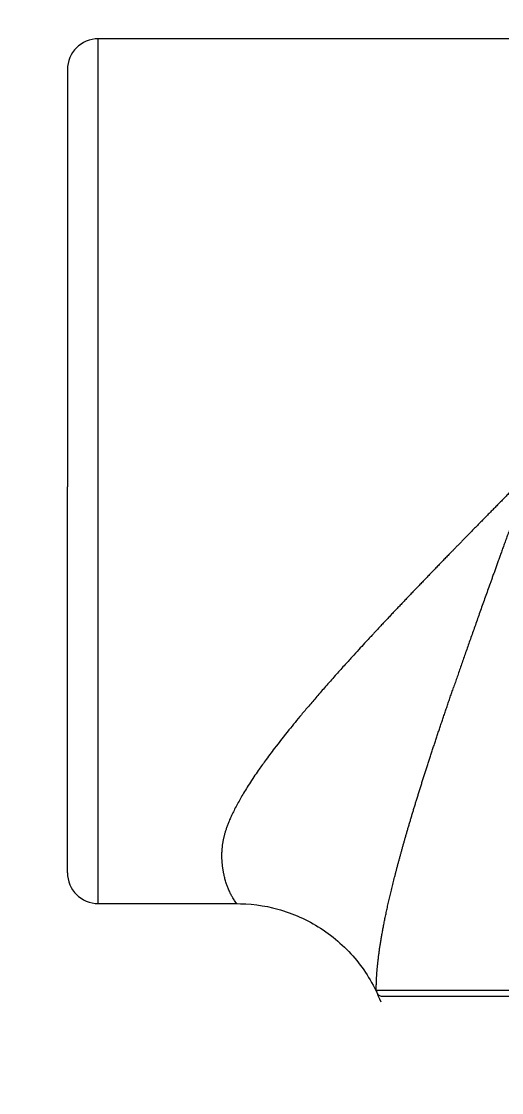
# Model space of a CAD drawing. Extents: x 2474 to 3422, y 0 to 695.
# Drawn here: x 2903.02 to 2918.57, y 485.59 to 520.26 of the extents above; entities that cross this region are included whole.
import ezdxf

# ---------------------------------------------------------------- set-up
doc = ezdxf.new("R2010")
doc.units = 0
doc.header["$LTSCALE"] = 10
doc.header["$MEASUREMENT"] = 0
doc.header["$PDMODE"] = 3
doc.header["$PDSIZE"] = -10
doc.layers.get('0').update_dxf_attribs({"linetype": 'CONTINUOUS'})
doc.layers.get('DEFPOINTS').update_dxf_attribs({"linetype": 'CONTINUOUS'})
doc.layers.add('1', color=7, linetype='CONTINUOUS')
doc.styles.add('Daelim Dimension', font='NanumGothic.ttf')
doc.dimstyles.new('DEFAULT', dxfattribs={"dimscale": 2, "dimtxt": 2, "dimasz": 2, "dimexe": 0, "dimexo": 2, "dimgap": 1, "dimtad": 1, "dimdec": 0, "dimzin": 9, "dimdsep": 46, "dimtxsty": 'Daelim Dimension', "dimcen": 0.5, "dimclrd": 5, "dimclre": 5, "dimclrt": 256, "dimadec": 1, "dimazin": 0, "dimtfac": 1, "dimtdec": 0, "dimtix": 1, "dimtmove": 0, "dimatfit": 3, "dimfxl": 1, "dimtolj": 1, "dimtzin": 1, "dimlwd": 9, "dimlwe": 9, "dimarcsym": 0})

# ---------------------------------------------------------------- blocks, each defined once
blk = doc.blocks.new('*D1')
at = {"color": 5, "lineweight": 9, "ltscale": 0.5, "transparency": 16777216}
for p, q in [((3074.811, 578.704), (2847.911, 578.704)), ((2849.911, 574.704), (2849.911, 277.704)), ((3071.81, 273.704), (2847.911, 273.704))]:
    blk.add_line(p, q, dxfattribs=at)
at = {"color": 5, "ltscale": 0.5, "transparency": 16777216}
for points in [[(2849.244, 574.704), (2850.578, 574.704), (2849.911, 578.704)], [(2849.244, 277.704), (2850.578, 277.704), (2849.911, 273.704)]]:
    blk.add_solid(points, dxfattribs=at)
at = {"layer": 'DEFPOINTS', "color": 0, "ltscale": 0.5, "transparency": 16777216}
for p in [(3078.811, 578.704), (2849.911, 273.704), (3075.81, 273.704)]:
    blk.add_point(p, dxfattribs=at)
at = {"color": 7, "ltscale": 0.5, "transparency": 16777216, "insert": (2842.46, 426.204), "char_height": 10, "attachment_point": 5, "rotation": 90, "style": 'Daelim Dimension'}
blk.add_mtext('\\A1;305', dxfattribs=at)

msp = doc.modelspace()

# ---------------------------------------------------------------- linework, layer by layer
at = {"layer": '1', "color": 7, "linetype": 'Continuous', "lineweight": 18}
for p, q in [((3078.519, 519.704), (2905.51, 519.704)), ((2904.51, 518.704), (2904.51, 505.704)), ((2904.51, 505.704), (2904.51, 505.194)), ((2904.51, 492.704), (2904.51, 505.194)), ((2905.51, 491.704), (2909.997, 491.704)), ((2914.71, 488.704), (2919.51, 488.704))]:
    msp.add_line(p, q, dxfattribs=at)
at = {"layer": '1', "color": 7, "linetype": 'Continuous', "lineweight": 13}
for p, q in [((2905.51, 505.704), (2905.51, 519.704)), ((2905.51, 491.704), (2905.51, 505.704)), ((2909.51, 493.325), (2909.51, 493.374)), ((2914.51, 488.904), (2919.51, 488.904))]:
    msp.add_line(p, q, dxfattribs=at)
at = {"layer": '1', "color": 7, "linetype": 'Continuous', "lineweight": 18}
for centre, radius, start, end in [((2905.51, 518.704), 1, 90, 180), ((2905.51, 492.704), 1, 180, 270), ((2914.71, 488.904), 0.2, 177.6719, 270)]:
    msp.add_arc(centre, radius, start, end, dxfattribs=at)
at = {"layer": '1', "color": 7, "linetype": 'Continuous', "lineweight": 13}
for points, knots in [([(2919.51, 505.704), (2919.491, 505.684), (2919.453, 505.646), (2919.396, 505.588), (2919.339, 505.531), (2919.283, 505.474), (2919.228, 505.417), (2919.172, 505.361), (2919.117, 505.305), (2919.062, 505.249), (2919.008, 505.194), (2918.954, 505.139), (2918.9, 505.084), (2918.847, 505.03), (2918.794, 504.976), (2918.741, 504.923), (2918.689, 504.87), (2918.637, 504.817), (2918.585, 504.764), (2918.534, 504.712), (2918.483, 504.66), (2918.433, 504.609), (2918.383, 504.558), (2918.333, 504.507), (2918.283, 504.457), (2918.234, 504.407), (2918.185, 504.357), (2918.137, 504.308), (2918.089, 504.259), (2918.041, 504.211), (2917.994, 504.162), (2917.947, 504.114), (2917.9, 504.067), (2917.854, 504.02), (2917.808, 503.973), (2917.763, 503.926), (2917.718, 503.88), (2917.673, 503.834), (2917.628, 503.789), (2917.584, 503.744), (2917.54, 503.699), (2917.497, 503.655), (2917.454, 503.611), (2917.411, 503.567), (2917.369, 503.524), (2917.327, 503.481), (2917.285, 503.438), (2917.244, 503.396), (2917.203, 503.354), (2917.162, 503.312), (2917.122, 503.271), (2917.082, 503.23), (2917.042, 503.189), (2917.003, 503.149), (2916.942, 503.086), (2916.86, 503.001), (2916.755, 502.894), (2916.65, 502.786), (2916.546, 502.679), (2916.442, 502.571), (2916.338, 502.464), (2916.234, 502.356), (2916.131, 502.249), (2916.028, 502.141), (2915.924, 502.034), (2915.822, 501.927), (2915.719, 501.82), (2915.617, 501.713), (2915.515, 501.606), (2915.413, 501.499), (2915.311, 501.392), (2915.21, 501.285), (2915.109, 501.178), (2915.008, 501.072), (2914.908, 500.965), (2914.808, 500.859), (2914.708, 500.752), (2914.609, 500.646), (2914.543, 500.575), (2914.51, 500.54)], [0, 0, 0, 0, 0.011197, 0.022326, 0.033387, 0.044381, 0.055306, 0.066164, 0.076954, 0.087677, 0.098332, 0.10892, 0.11944, 0.129893, 0.140278, 0.150596, 0.160847, 0.17103, 0.181146, 0.191195, 0.201177, 0.211091, 0.220939, 0.230719, 0.240433, 0.250079, 0.259659, 0.269171, 0.278617, 0.287995, 0.297307, 0.306552, 0.315731, 0.324842, 0.333887, 0.342865, 0.351777, 0.360621, 0.369399, 0.378111, 0.386756, 0.395334, 0.403846, 0.412292, 0.42067, 0.428983, 0.437229, 0.445408, 0.453521, 0.461568, 0.469548, 0.477462, 0.48531, 0.493091, 0.500806, 0.521644, 0.54248, 0.563314, 0.584146, 0.604975, 0.625802, 0.646625, 0.667445, 0.688261, 0.709074, 0.729884, 0.750689, 0.77149, 0.792287, 0.813079, 0.833867, 0.854651, 0.87543, 0.896204, 0.916974, 0.937739, 0.958499, 0.979252, 1, 1, 1, 1]), ([(2919.51, 505.704), (2919.498, 505.67), (2919.473, 505.602), (2919.436, 505.501), (2919.4, 505.401), (2919.364, 505.302), (2919.329, 505.204), (2919.294, 505.107), (2919.259, 505.011), (2919.224, 504.916), (2919.19, 504.823), (2919.157, 504.73), (2919.123, 504.638), (2919.09, 504.547), (2919.058, 504.457), (2919.026, 504.368), (2918.994, 504.281), (2918.962, 504.194), (2918.931, 504.108), (2918.901, 504.024), (2918.87, 503.94), (2918.841, 503.857), (2918.811, 503.775), (2918.782, 503.695), (2918.753, 503.615), (2918.725, 503.537), (2918.697, 503.459), (2918.669, 503.382), (2918.642, 503.307), (2918.615, 503.232), (2918.588, 503.159), (2918.562, 503.086), (2918.537, 503.015), (2918.511, 502.944), (2918.486, 502.875), (2918.462, 502.807), (2918.437, 502.739), (2918.414, 502.673), (2918.39, 502.607), (2918.367, 502.543), (2918.344, 502.48), (2918.322, 502.417), (2918.3, 502.356), (2918.278, 502.296), (2918.257, 502.237), (2918.236, 502.178), (2918.216, 502.121), (2918.176, 502.009), (2918.116, 501.843), (2918.037, 501.623), (2917.96, 501.406), (2917.884, 501.192), (2917.809, 500.982), (2917.736, 500.774), (2917.664, 500.57), (2917.593, 500.369), (2917.523, 500.171), (2917.454, 499.976), (2917.387, 499.784), (2917.321, 499.595), (2917.256, 499.409), (2917.193, 499.226), (2917.131, 499.046), (2917.07, 498.87), (2917.03, 498.753), (2917.01, 498.695)], [0, 0, 0, 0, 0.014503, 0.028863, 0.043078, 0.057148, 0.071075, 0.084857, 0.098495, 0.111989, 0.125339, 0.138544, 0.151605, 0.164522, 0.177295, 0.189923, 0.202407, 0.214747, 0.226943, 0.238995, 0.250902, 0.262665, 0.274284, 0.285758, 0.297089, 0.308275, 0.319317, 0.330215, 0.340968, 0.351577, 0.362042, 0.372363, 0.38254, 0.392572, 0.40246, 0.412204, 0.421804, 0.431259, 0.440571, 0.449738, 0.45876, 0.467639, 0.476373, 0.484963, 0.493409, 0.501711, 0.509869, 0.517882, 0.549668, 0.581026, 0.611955, 0.642456, 0.672528, 0.702173, 0.731388, 0.760176, 0.788535, 0.816466, 0.843969, 0.871044, 0.897691, 0.92391, 0.949701, 0.975065, 1, 1, 1, 1]), ([(2914.51, 500.54), (2914.497, 500.526), (2914.459, 500.485), (2914.384, 500.404), (2914.271, 500.282), (2914.12, 500.119), (2913.934, 499.917), (2913.711, 499.674), (2913.455, 499.391), (2913.17, 499.073), (2912.874, 498.739), (2912.589, 498.411), (2912.328, 498.107), (2912.025, 497.747), (2911.649, 497.289), (2911.256, 496.79), (2910.931, 496.354), (2910.712, 496.046), (2910.543, 495.799), (2910.403, 495.587), (2910.274, 495.382), (2910.163, 495.197), (2910.062, 495.02), (2909.969, 494.848), (2909.884, 494.68), (2909.81, 494.523), (2909.759, 494.404), (2909.724, 494.32), (2909.703, 494.265), (2909.683, 494.212), (2909.664, 494.159), (2909.646, 494.108), (2909.63, 494.057), (2909.615, 494.008), (2909.6, 493.959), (2909.587, 493.912), (2909.575, 493.865), (2909.564, 493.819), (2909.555, 493.774), (2909.546, 493.73), (2909.538, 493.687), (2909.531, 493.645), (2909.525, 493.604), (2909.52, 493.563), (2909.517, 493.524), (2909.514, 493.485), (2909.511, 493.447), (2909.51, 493.41), (2909.51, 493.386), (2909.51, 493.374)], [0, 0, 0, 0, 0.00515, 0.015481, 0.03099, 0.051672, 0.07752, 0.108523, 0.144667, 0.185935, 0.231249, 0.273683, 0.313248, 0.349952, 0.414716, 0.494125, 0.549667, 0.591913, 0.620922, 0.652358, 0.681387, 0.708016, 0.732255, 0.75879, 0.783986, 0.807846, 0.830376, 0.839049, 0.847629, 0.856115, 0.864507, 0.872807, 0.881015, 0.889131, 0.897155, 0.905088, 0.91293, 0.920682, 0.928343, 0.935913, 0.943393, 0.950784, 0.958084, 0.965295, 0.972415, 0.979446, 0.986387, 0.993239, 1, 1, 1, 1])]:
    msp.add_open_spline(points, degree=3, knots=knots, dxfattribs=at)
at = {"layer": '1', "color": 7, "linetype": 'Continuous', "lineweight": 18}
for points, knots in [([(2914.51, 488.912), (2914.51, 488.923), (2914.51, 488.946), (2914.51, 488.981), (2914.51, 489.016), (2914.511, 489.053), (2914.512, 489.09), (2914.513, 489.129), (2914.514, 489.168), (2914.516, 489.208), (2914.518, 489.249), (2914.52, 489.291), (2914.522, 489.334), (2914.525, 489.378), (2914.528, 489.423), (2914.531, 489.469), (2914.535, 489.515), (2914.539, 489.563), (2914.543, 489.612), (2914.548, 489.662), (2914.553, 489.713), (2914.558, 489.765), (2914.564, 489.818), (2914.57, 489.872), (2914.577, 489.927), (2914.584, 489.983), (2914.591, 490.04), (2914.599, 490.098), (2914.607, 490.157), (2914.615, 490.218), (2914.624, 490.279), (2914.634, 490.342), (2914.644, 490.405), (2914.654, 490.47), (2914.665, 490.536), (2914.676, 490.603), (2914.688, 490.671), (2914.7, 490.741), (2914.713, 490.811), (2914.726, 490.883), (2914.74, 490.956), (2914.755, 491.029), (2914.769, 491.105), (2914.785, 491.181), (2914.8, 491.258), (2914.817, 491.337), (2914.834, 491.417), (2914.851, 491.498), (2914.869, 491.58), (2914.888, 491.663), (2914.907, 491.748), (2914.926, 491.833), (2914.947, 491.92), (2914.967, 492.008), (2914.989, 492.098), (2915.011, 492.188), (2915.033, 492.28), (2915.056, 492.373), (2915.08, 492.467), (2915.104, 492.562), (2915.129, 492.658), (2915.154, 492.756), (2915.18, 492.855), (2915.206, 492.955), (2915.234, 493.056), (2915.261, 493.159), (2915.29, 493.263), (2915.318, 493.368), (2915.348, 493.474), (2915.378, 493.581), (2915.409, 493.69), (2915.44, 493.799), (2915.472, 493.91), (2915.504, 494.022), (2915.537, 494.136), (2915.571, 494.25), (2915.605, 494.366), (2915.64, 494.483), (2915.675, 494.601), (2915.711, 494.721), (2915.748, 494.841), (2915.785, 494.963), (2915.823, 495.086), (2915.861, 495.21), (2915.9, 495.335), (2915.94, 495.462), (2915.98, 495.589), (2916.021, 495.718), (2916.062, 495.848), (2916.104, 495.98), (2916.146, 496.112), (2916.189, 496.246), (2916.233, 496.38), (2916.277, 496.516), (2916.322, 496.654), (2916.368, 496.792), (2916.414, 496.931), (2916.46, 497.072), (2916.507, 497.214), (2916.555, 497.357), (2916.603, 497.501), (2916.652, 497.646), (2916.702, 497.793), (2916.752, 497.94), (2916.802, 498.089), (2916.853, 498.239), (2916.905, 498.39), (2916.957, 498.542), (2916.992, 498.644), (2917.01, 498.695)], [0, 0, 0, 0, 0.004099, 0.008287, 0.012565, 0.016931, 0.021387, 0.025934, 0.03057, 0.035298, 0.040117, 0.045027, 0.05003, 0.055126, 0.060314, 0.065597, 0.070973, 0.076444, 0.082011, 0.087672, 0.09343, 0.099283, 0.105234, 0.111282, 0.117427, 0.12367, 0.130011, 0.13645, 0.142988, 0.149625, 0.156362, 0.163198, 0.170134, 0.177171, 0.184308, 0.191547, 0.198887, 0.206329, 0.213872, 0.221518, 0.229266, 0.237116, 0.245068, 0.253124, 0.261282, 0.269542, 0.277907, 0.286374, 0.294945, 0.30362, 0.312399, 0.321282, 0.33027, 0.339361, 0.348557, 0.357857, 0.367261, 0.37677, 0.386383, 0.3961, 0.405922, 0.415849, 0.42588, 0.436017, 0.446258, 0.456604, 0.467055, 0.47761, 0.48827, 0.499034, 0.509903, 0.520876, 0.531954, 0.543137, 0.554425, 0.565817, 0.577314, 0.588915, 0.60062, 0.61243, 0.624344, 0.636362, 0.648485, 0.660711, 0.673042, 0.685477, 0.698016, 0.710658, 0.723405, 0.736255, 0.749208, 0.762265, 0.775426, 0.78869, 0.802058, 0.815529, 0.829103, 0.842779, 0.856559, 0.870442, 0.884427, 0.898516, 0.912706, 0.927, 0.941396, 0.955894, 0.970494, 0.985196, 1, 1, 1, 1]), ([(2909.997, 491.704), (2909.997, 491.704), (2909.991, 491.71), (2909.966, 491.742), (2909.929, 491.793), (2909.887, 491.857), (2909.848, 491.921), (2909.803, 492.003), (2909.763, 492.085), (2909.727, 492.166), (2909.703, 492.227), (2909.683, 492.281), (2909.662, 492.338), (2909.642, 492.401), (2909.622, 492.471), (2909.603, 492.54), (2909.588, 492.601), (2909.577, 492.653), (2909.568, 492.696), (2909.56, 492.74), (2909.553, 492.783), (2909.546, 492.827), (2909.54, 492.872), (2909.534, 492.916), (2909.529, 492.961), (2909.524, 493.006), (2909.521, 493.051), (2909.517, 493.097), (2909.515, 493.142), (2909.513, 493.188), (2909.511, 493.233), (2909.51, 493.279), (2909.51, 493.31), (2909.51, 493.325)], [0, 0, 0, 0, 0.075127, 0.15719, 0.245409, 0.303875, 0.369284, 0.420433, 0.493804, 0.532445, 0.566205, 0.595083, 0.619079, 0.653072, 0.685425, 0.716141, 0.74522, 0.762697, 0.779966, 0.797026, 0.813879, 0.830523, 0.84696, 0.863189, 0.879212, 0.895028, 0.910639, 0.926044, 0.941243, 0.956239, 0.971029, 0.985616, 1, 1, 1, 1]), ([(2909.93, 491.703), (2910.412, 491.707), (2911.373, 491.585), (2912.767, 490.965), (2913.938, 489.912), (2914.455, 489.023), (2914.653, 488.529)], [0, 0, 0, 0, 0.232991, 0.484471, 0.744257, 1, 1, 1, 1])]:
    msp.add_open_spline(points, degree=3, knots=knots, dxfattribs=at)

# ---------------------------------------------------------------- dimensions: what is measured, and where the dimension line sits
at = {"color": 5, "ltscale": 0.5}
dim = msp.add_linear_dim(base=(2849.911, 273.704), p1=(3078.811, 578.704), p2=(3075.81, 273.704), angle=90, dimstyle='DEFAULT', override={"dimtxt": 5, "dimexe": 1, "dimclrt": 7}, dxfattribs=at)
dim.commit()
dim.dimension.update_dxf_attribs({"geometry": '*D1', "text_midpoint": (2842.46, 426.204)})

doc.saveas('drawing.dxf')
